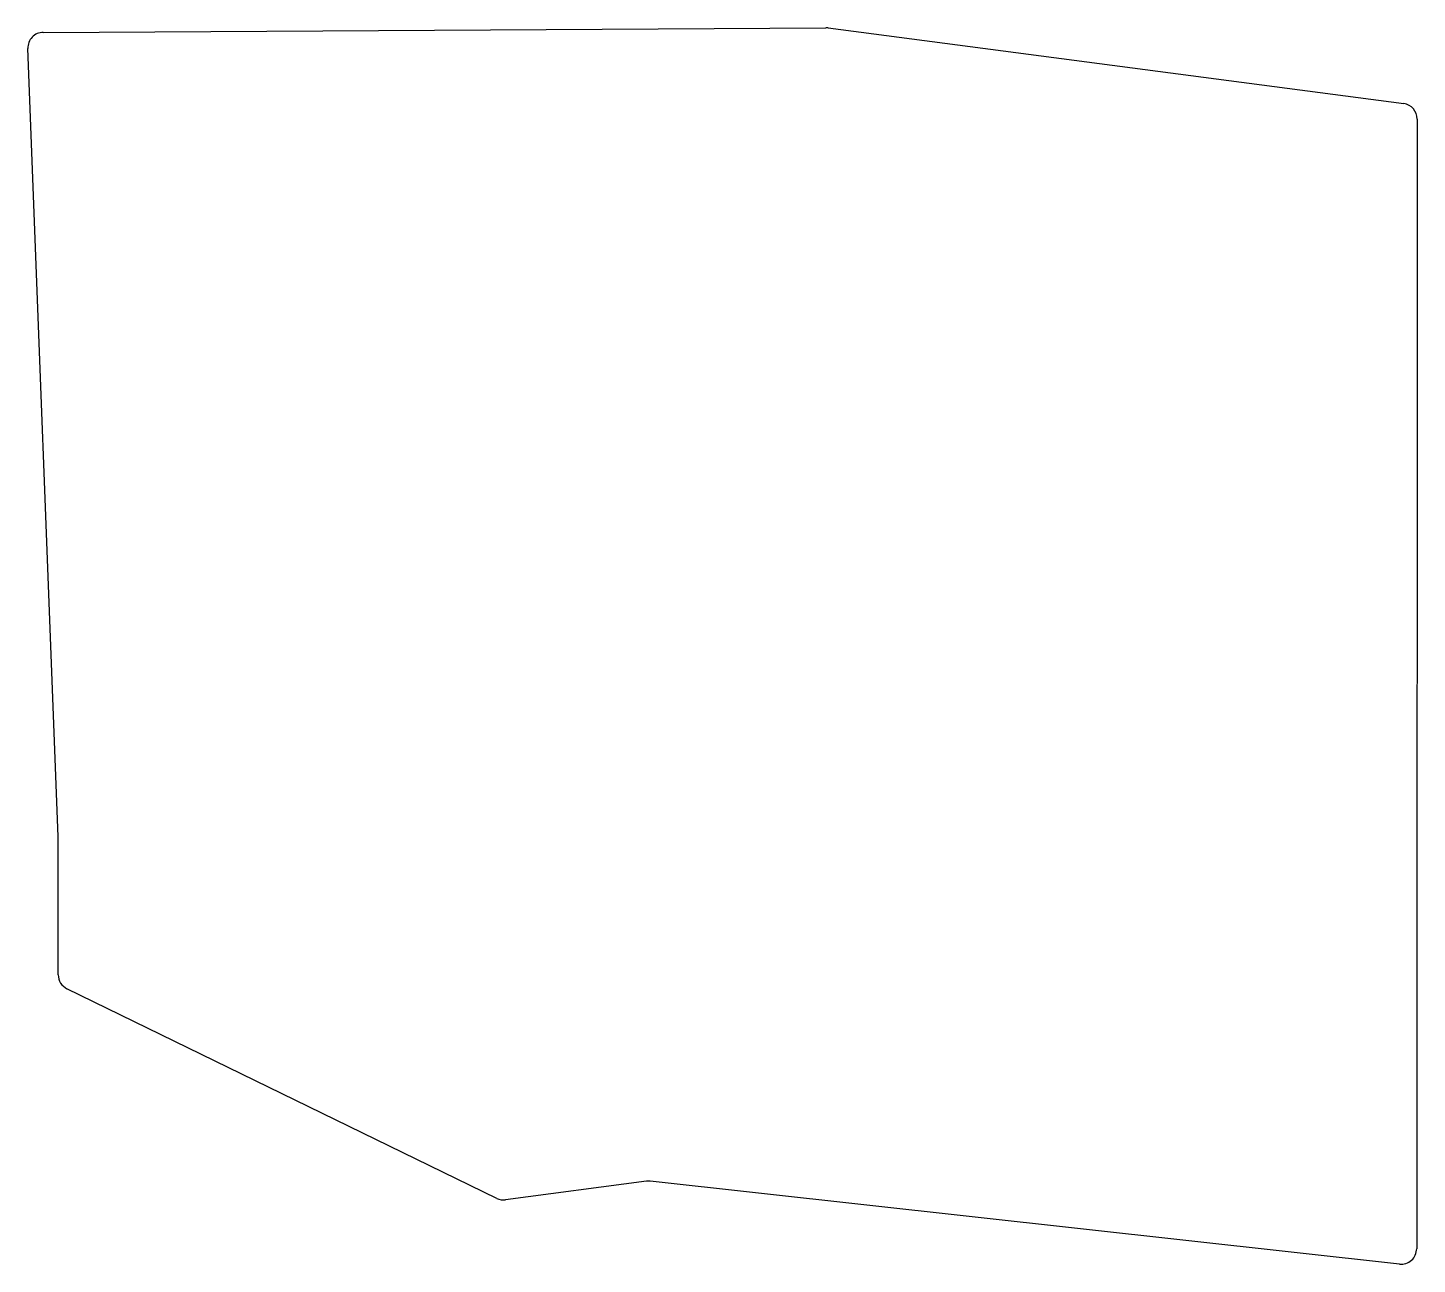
# Model space of a CAD drawing. Header units: millimetres. Extents: x 85 to 263, y -126 to 33.
import ezdxf

# ---------------------------------------------------------------- set-up
doc = ezdxf.new("R2010")
doc.units = ezdxf.units.MM

msp = doc.modelspace()

# ---------------------------------------------------------------- linework, layer by layer
for p, q in [((86.57, 32.41), (187.36, 33)), ((187.64, 32.98), (261.76, 23.23)), ((88.5, -71.16), (84.58, 30.33)), ((263.5, 21.25), (263.43, -124.22)), ((88.5, -88.95), (88.5, -71.24)), ((144.96, -117.74), (89.62, -90.75)), ((164.26, -115.53), (146.1, -117.92)), ((261.21, -126.21), (164.74, -115.53))]:
    msp.add_line(p, q)
for centre, start, end in [((86.58, 30.41), 90.3338, 182.2111), ((187.37, 31), 82.5041, 90.3338), ((261.5, 21.25), 359.9731, 82.5041), ((86.5, -71.24), 0, 2.2111), ((90.5, -88.95), 180, 244.0006), ((164.52, -117.51), 83.6816, 97.4959), ((145.84, -115.94), 244.0006, 277.4959), ((261.43, -124.22), 263.6816, 359.9731)]:
    msp.add_arc(centre, 2, start, end)

doc.saveas('drawing.dxf')
